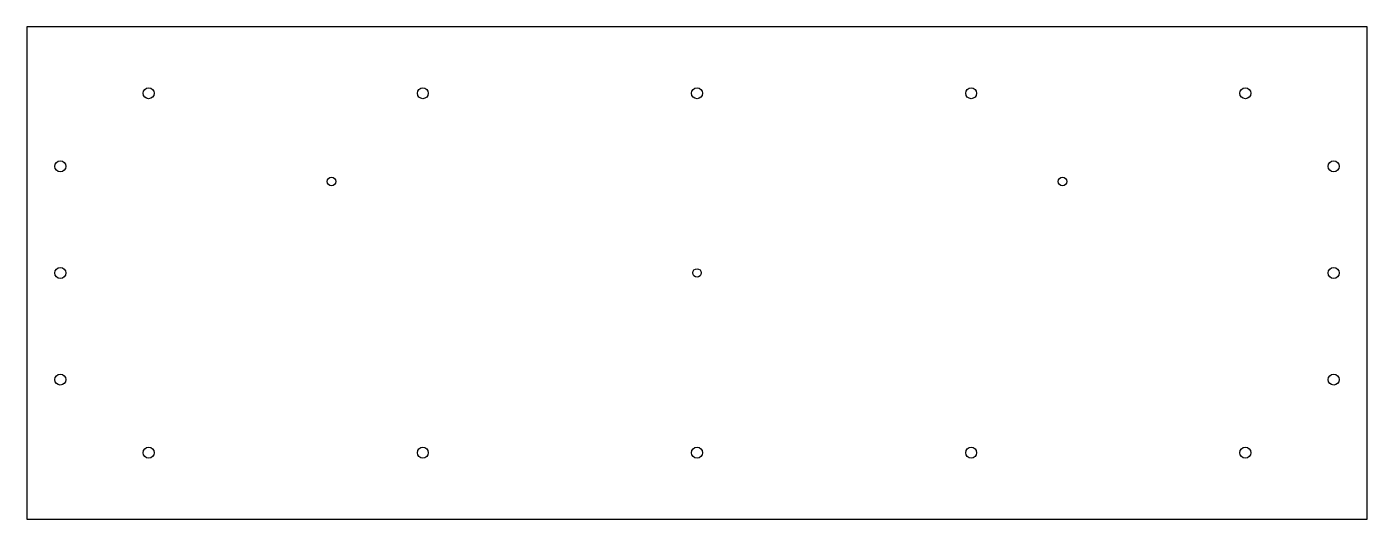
# Model space of a CAD drawing. Header units: millimetres. Extents: x 0 to 2200, y 0 to 808.
import ezdxf

# ---------------------------------------------------------------- set-up
doc = ezdxf.new("R2010")
doc.units = ezdxf.units.MM
doc.layers.add('CORTE', color=7, linetype='CONTINUOUS')

msp = doc.modelspace()

# ---------------------------------------------------------------- linework, layer by layer
at = {"layer": 'CORTE'}
msp.add_lwpolyline([(0, 0), (2200, 0), (2200, 808.1), (0, 808.1)], close=True, dxfattribs=at)
for centre, radius in [((200, 699.1), 9), ((650, 699.1), 9), ((1100, 699.1), 9), ((1550, 699.1), 9), ((2000, 699.1), 9), ((55, 579.1), 9), ((2145, 579.1), 9), ((500, 554.1), 7), ((1700, 554.1), 7), ((55, 404.1), 9), ((1100, 404.1), 7), ((2145, 404.1), 9), ((55, 229.1), 9), ((2145, 229.1), 9), ((200, 109.1), 9), ((650, 109.1), 9), ((1100, 109.1), 9), ((1550, 109.1), 9), ((2000, 109.1), 9)]:
    msp.add_circle(centre, radius, dxfattribs=at)

doc.saveas('drawing.dxf')
